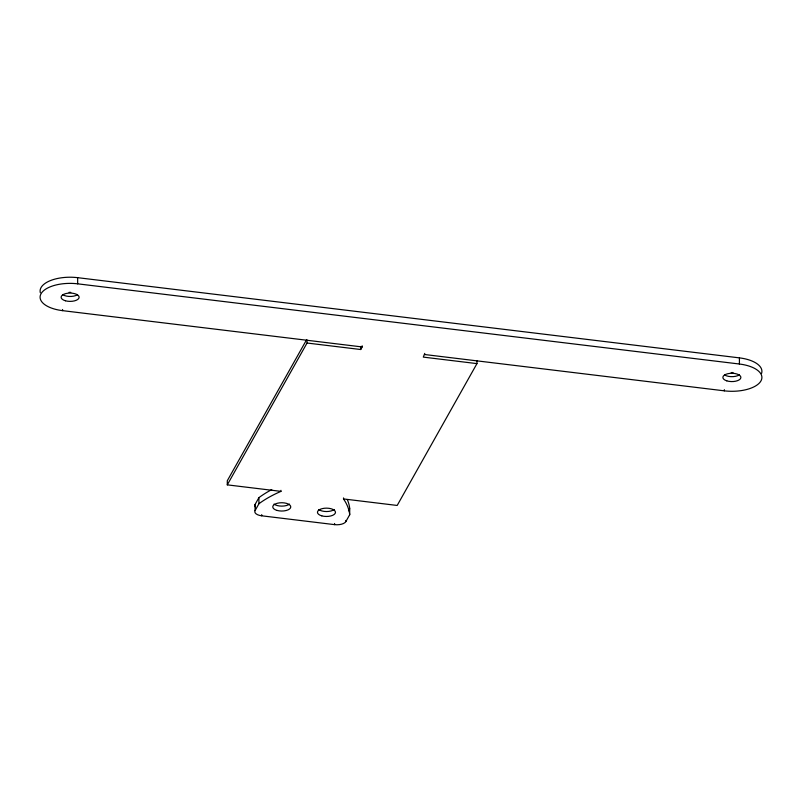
<?xml version="1.0" encoding="UTF-8"?>
<svg xmlns="http://www.w3.org/2000/svg" width="802" height="802" viewBox="0 0 802 802"><rect width="100%" height="100%" fill="white"/><g stroke="black" fill="none" stroke-linecap="round" stroke-linejoin="round"><path stroke-width="1.2" d="M362.153 345.792L362.153 346.945L62.576 310.645L62.576 309.492M62.576 310.645A30.025 13.865 0.1 0 1 41.052 293.712A30.025 13.865 0.1 0 1 77.654 283.828L77.674 277.672L739.424 357.872A30.025 13.865 0.1 0 1 761.509 373.582M280.941 490.333L280.941 491.365L227.287 484.859L227.287 480.759L306.444 340.018M347.366 499.706A133.513 61.644 0.1 0 1 349.732 508.638L349.672 514.784L345.842 521.591A9.243 4.271 0.1 0 1 334.584 524.638L261.703 515.806A9.243 4.271 0.1 0 1 255.076 510.593L255.086 504.448L258.916 497.641A133.513 61.644 0.1 0 1 271.768 489.611M255.076 510.593L258.906 503.786L258.916 497.641M261.703 515.806L261.703 514.653M227.287 484.859L307.046 343.025L307.056 339.948M334.584 524.638L334.584 523.485M349.722 514.784A133.513 61.644 0.1 0 0 343.507 498.954L343.537 497.922M345.842 521.591L345.852 520.438M307.046 343.025L360.71 349.522L360.71 346.454M476.969 360.539L476.959 363.617L423.306 357.111L424.759 353.381M424.749 354.534L724.326 390.835L724.336 389.682M724.326 390.835A30.025 13.865 0.1 0 0 760.938 380.95A30.025 13.865 0.1 0 0 739.414 364.018L739.424 357.872M360.71 349.522L362.153 346.945M348.489 510.764L349.682 508.638M476.959 363.617L397.19 505.45L343.537 498.944M77.654 283.828L739.414 364.018M40.331 292.75A30.025 13.865 0.1 0 1 77.674 277.672M255.277 506.884A9.243 4.271 0.1 0 1 255.086 504.448M258.876 503.776A133.513 61.644 0.1 0 1 280.961 491.375M77.363 294.805A9.012 4.16 0.1 0 1 62.867 294.765M739.394 374.815A9.012 4.16 0.1 0 1 724.537 374.915M289.522 504.097A9.012 4.16 0.1 0 1 274.033 504.087M334.233 509.511A9.012 4.16 0.1 0 1 318.745 509.511M70.817 292.369A9.012 4.16 0.1 0 1 69.032 292.349M733.048 372.539A9.012 4.16 0.1 0 1 731.193 372.559M65.443 300.78A9.012 4.16 0.1 0 0 79.127 297.341A9.012 4.16 0.1 0 0 65.784 293.582A9.012 4.16 0.1 0 0 65.443 300.78M726.782 380.85A9.012 4.16 0.1 0 0 740.858 377.762A9.012 4.16 0.1 0 0 727.985 373.672A9.012 4.16 0.1 0 0 726.782 380.85M277.081 510.433A9.012 4.16 0.1 0 0 290.765 506.994A9.012 4.16 0.1 0 0 277.432 503.235A9.012 4.16 0.1 0 0 277.081 510.433M321.792 515.856A9.012 4.16 0.1 0 0 335.477 512.408A9.012 4.16 0.1 0 0 322.143 508.648A9.012 4.16 0.1 0 0 321.792 515.856"/></g></svg>
